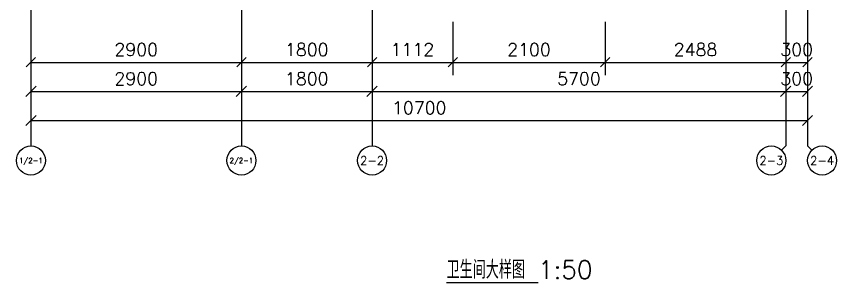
# Model space of a CAD drawing. Header units: inches. Extents: x 0 to 508000, y 0 to 738838.
# Drawn here: x 450743 to 462043, y 295649 to 299308 of the extents above; entities that cross this region are included whole.
import ezdxf
from ezdxf.enums import TextEntityAlignment as Align

# ---------------------------------------------------------------- set-up
doc = ezdxf.new("R2010")
doc.units = ezdxf.units.IN
doc.header["$LTSCALE"] = 1000
doc.header["$MEASUREMENT"] = 0
doc.layers.add('AXIS', color=3, linetype='Continuous', true_color=0x00ff00)
doc.layers.add('DIM_SYMB', color=3, linetype='Continuous', true_color=0x00ff00)
doc.styles.add('TXTSTY_ANONYMOUS', font='txt.shx', dxfattribs={"height": 0.2, "bigfont": 'gbcbig.shx'})

# ---------------------------------------------------------------- blocks, each defined once
blk = doc.blocks.new('DAnoyomous14924')
at = {"layer": 'AXIS', "lineweight": -3}
for p, q in [((450943, 299527), (450943, 297527)), ((453843, 299527), (453843, 297527)), ((455643, 299527), (455643, 297527)), ((461343, 299527), (461343, 297527)), ((461643, 299527), (461643, 297527)), ((461343, 297527), (461284, 297469)), ((461643, 297527), (461701, 297469))]:
    blk.add_line(p, q, dxfattribs=at)
for centre in [(450943, 297327), (453843, 297327), (455643, 297327), (461143, 297327), (461843, 297327)]:
    blk.add_circle(centre, 200, dxfattribs=at)
at = {"layer": 'AXIS', "color": 7, "true_color": 0xffffff, "style": 'TXTSTY_ANONYMOUS'}
for s, height, p in [('1/2-1', 70, (450943, 297327)), ('2/2-1', 70, (453843, 297327)), ('2-2', 116.7, (455643, 297327)), ('2-3', 116.7, (461143, 297327)), ('2-4', 116.7, (461843, 297327))]:
    blk.add_text(s, height=height, dxfattribs=at).set_placement(p, align=Align.MIDDLE_CENTER)
blk = doc.blocks.new('DAnoyomous14931')
at = {"layer": 'AXIS', "lineweight": -3}
for p, q in [((450943, 299149), (450943, 297702)), ((461643, 299149), (461643, 297702)), ((451013, 297948), (450872, 297807)), ((450943, 297877), (461643, 297877)), ((461713, 297948), (461572, 297807))]:
    blk.add_line(p, q, dxfattribs=at)
at = {"layer": 'AXIS', "color": 7, "true_color": 0xffffff, "style": 'TXTSTY_ANONYMOUS'}
blk.add_text('10700', height=175, dxfattribs=at).set_placement((456293, 298052), align=Align.MIDDLE_CENTER)
blk = doc.blocks.new('DAnoyomous14950')
at = {"layer": 'AXIS', "lineweight": -3}
for p, q in [((450943, 299299), (450943, 298102)), ((453843, 299299), (453843, 298102)), ((455643, 299299), (455643, 298102)), ((461343, 299299), (461343, 298102)), ((461643, 299299), (461643, 298102)), ((451013, 298348), (450872, 298207)), ((453913, 298348), (453772, 298207)), ((455713, 298348), (455572, 298207)), ((461413, 298348), (461272, 298207)), ((461713, 298348), (461572, 298207)), ((450943, 298277), (453843, 298277)), ((453843, 298277), (455643, 298277)), ((455643, 298277), (461343, 298277)), ((461343, 298277), (461643, 298277))]:
    blk.add_line(p, q, dxfattribs=at)
at = {"layer": 'AXIS', "color": 7, "true_color": 0xffffff, "style": 'TXTSTY_ANONYMOUS'}
for s, p in [('2900', (452393, 298452)), ('1800', (454743, 298452)), ('5700', (458493, 298452)), ('300', (461493, 298452))]:
    blk.add_text(s, height=175, dxfattribs=at).set_placement(p, align=Align.MIDDLE_CENTER)
blk = doc.blocks.new('DAnoyomous14977')
at = {"layer": 'AXIS', "lineweight": -3}
for p, q in [((450943, 299235), (450943, 298502)), ((453843, 299235), (453843, 298502)), ((455643, 299235), (455643, 298502)), ((456755, 299235), (456755, 298502)), ((458855, 299235), (458855, 298502)), ((461343, 299235), (461343, 298502)), ((461643, 299235), (461643, 298502)), ((451007, 298742), (450878, 298613)), ((450943, 298677), (453843, 298677)), ((453907, 298742), (453778, 298613)), ((453843, 298677), (455643, 298677)), ((455707, 298742), (455578, 298613)), ((455643, 298677), (456755, 298677)), ((456820, 298742), (456690, 298613)), ((456755, 298677), (458855, 298677)), ((458920, 298742), (458790, 298613)), ((458855, 298677), (461343, 298677)), ((461407, 298742), (461278, 298613)), ((461343, 298677), (461643, 298677)), ((461707, 298742), (461578, 298613))]:
    blk.add_line(p, q, dxfattribs=at)
at = {"layer": 'AXIS', "color": 7, "true_color": 0xffffff, "style": 'TXTSTY_ANONYMOUS'}
for s, p in [('2900', (452393, 298852)), ('1800', (454743, 298852)), ('1112', (456199, 298852)), ('2100', (457805, 298852)), ('2488', (460099, 298852)), ('300', (461493, 298852))]:
    blk.add_text(s, height=175, dxfattribs=at).set_placement(p, align=Align.MIDDLE_CENTER)
blk = doc.blocks.new('DAnoyomous39765')
at = {"layer": 'DIM_SYMB', "lineweight": -3}
blk.add_line((456670, 295649), (457930, 295649), dxfattribs=at)
at = {"layer": 'DIM_SYMB', "color": 7, "true_color": 0xffffff, "style": 'TXTSTY_ANONYMOUS'}
for s, p in [('卫生间大样图', (456670, 295702)), ('1:50', (457930, 295702))]:
    blk.add_text(s, height=250, dxfattribs=at).set_placement(p)

msp = doc.modelspace()

# ---------------------------------------------------------------- block references
at = {"layer": 'AXIS'}
for name in ['DAnoyomous14924', 'DAnoyomous14950', 'DAnoyomous14977', 'DAnoyomous14931']:
    msp.add_blockref(name, (0, 0), dxfattribs=at)
at = {"layer": 'DIM_SYMB'}
msp.add_blockref('DAnoyomous39765', (0, 0), dxfattribs=at)

doc.saveas('drawing.dxf')
